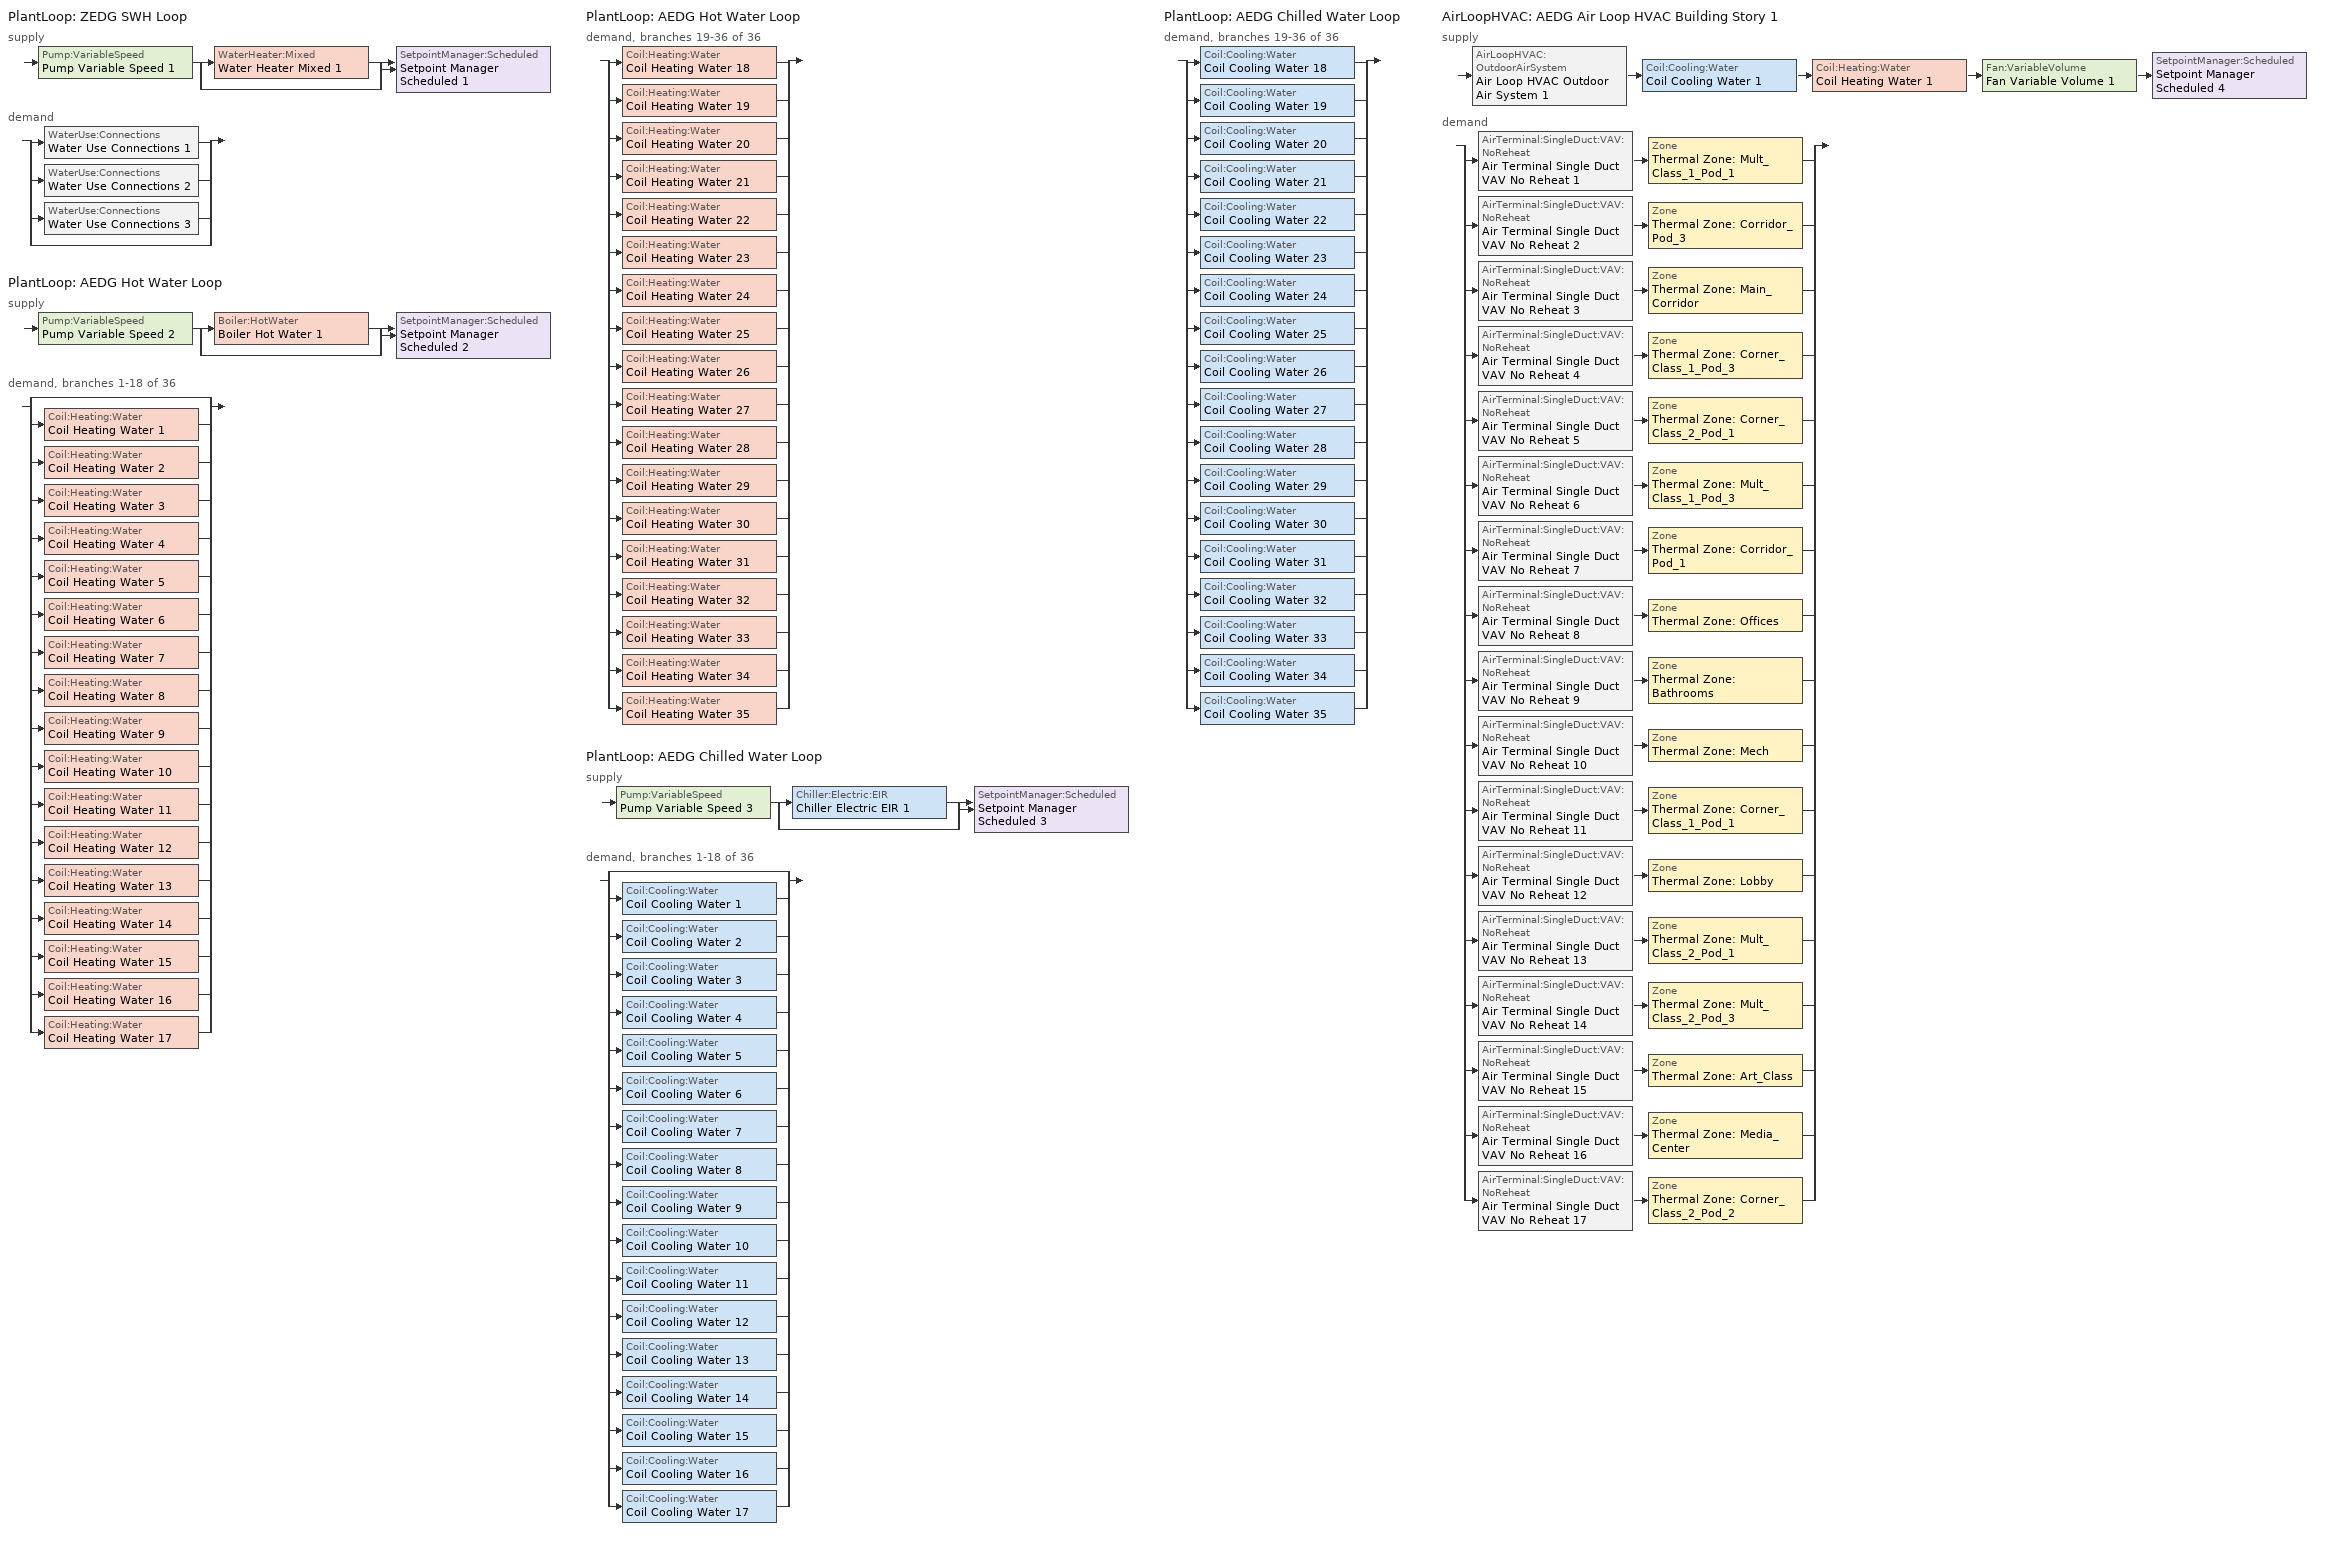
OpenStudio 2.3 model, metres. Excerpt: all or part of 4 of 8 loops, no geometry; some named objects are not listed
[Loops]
PlantLoop 'ZEDG SWH Loop'
 supply: Pump:VariableSpeed 'Pump Variable Speed 1' > split
  | WaterHeater:Mixed 'Water Heater Mixed 1'
  | bypass
  join > SetpointManager:Scheduled 'Setpoint Manager Scheduled 1'
 demand: split
  | WaterUse:Connections 'Water Use Connections 1'
  | WaterUse:Connections 'Water Use Connections 2'
  | WaterUse:Connections 'Water Use Connections 3'
  | bypass
PlantLoop 'AEDG Hot Water Loop'
 supply: Pump:VariableSpeed 'Pump Variable Speed 2' > split
  | Boiler:HotWater 'Boiler Hot Water 1'
  | bypass
  join > SetpointManager:Scheduled 'Setpoint Manager Scheduled 2'
 demand, branches 1-18 of 36: split
  | bypass
  | Coil:Heating:Water 'Coil Heating Water 1'
  | Coil:Heating:Water 'Coil Heating Water 2'
  | Coil:Heating:Water 'Coil Heating Water 3'
  | Coil:Heating:Water 'Coil Heating Water 4'
  | Coil:Heating:Water 'Coil Heating Water 5'
  | Coil:Heating:Water 'Coil Heating Water 6'
  | Coil:Heating:Water 'Coil Heating Water 7'
  | Coil:Heating:Water 'Coil Heating Water 8'
  | Coil:Heating:Water 'Coil Heating Water 9'
  | Coil:Heating:Water 'Coil Heating Water 10'
  | Coil:Heating:Water 'Coil Heating Water 11'
  | Coil:Heating:Water 'Coil Heating Water 12'
  | Coil:Heating:Water 'Coil Heating Water 13'
  | Coil:Heating:Water 'Coil Heating Water 14'
  | Coil:Heating:Water 'Coil Heating Water 15'
  | Coil:Heating:Water 'Coil Heating Water 16'
  | Coil:Heating:Water 'Coil Heating Water 17'
PlantLoop 'AEDG Hot Water Loop'
 demand, branches 19-36 of 36: split
  | Coil:Heating:Water 'Coil Heating Water 18'
  | Coil:Heating:Water 'Coil Heating Water 19'
  | Coil:Heating:Water 'Coil Heating Water 20'
  | Coil:Heating:Water 'Coil Heating Water 21'
  | Coil:Heating:Water 'Coil Heating Water 22'
  | Coil:Heating:Water 'Coil Heating Water 23'
  | Coil:Heating:Water 'Coil Heating Water 24'
  | Coil:Heating:Water 'Coil Heating Water 25'
  | Coil:Heating:Water 'Coil Heating Water 26'
  | Coil:Heating:Water 'Coil Heating Water 27'
  | Coil:Heating:Water 'Coil Heating Water 28'
  | Coil:Heating:Water 'Coil Heating Water 29'
  | Coil:Heating:Water 'Coil Heating Water 30'
  | Coil:Heating:Water 'Coil Heating Water 31'
  | Coil:Heating:Water 'Coil Heating Water 32'
  | Coil:Heating:Water 'Coil Heating Water 33'
  | Coil:Heating:Water 'Coil Heating Water 34'
  | Coil:Heating:Water 'Coil Heating Water 35'
PlantLoop 'AEDG Chilled Water Loop'
 supply: Pump:VariableSpeed 'Pump Variable Speed 3' > split
  | Chiller:Electric:EIR 'Chiller Electric EIR 1'
  | bypass
  join > SetpointManager:Scheduled 'Setpoint Manager Scheduled 3'
 demand, branches 1-18 of 36: split
  | bypass
  | Coil:Cooling:Water 'Coil Cooling Water 1'
  | Coil:Cooling:Water 'Coil Cooling Water 2'
  | Coil:Cooling:Water 'Coil Cooling Water 3'
  | Coil:Cooling:Water 'Coil Cooling Water 4'
  | Coil:Cooling:Water 'Coil Cooling Water 5'
  | Coil:Cooling:Water 'Coil Cooling Water 6'
  | Coil:Cooling:Water 'Coil Cooling Water 7'
  | Coil:Cooling:Water 'Coil Cooling Water 8'
  | Coil:Cooling:Water 'Coil Cooling Water 9'
  | Coil:Cooling:Water 'Coil Cooling Water 10'
  | Coil:Cooling:Water 'Coil Cooling Water 11'
  | Coil:Cooling:Water 'Coil Cooling Water 12'
  | Coil:Cooling:Water 'Coil Cooling Water 13'
  | Coil:Cooling:Water 'Coil Cooling Water 14'
  | Coil:Cooling:Water 'Coil Cooling Water 15'
  | Coil:Cooling:Water 'Coil Cooling Water 16'
  | Coil:Cooling:Water 'Coil Cooling Water 17'
PlantLoop 'AEDG Chilled Water Loop'
 demand, branches 19-36 of 36: split
  | Coil:Cooling:Water 'Coil Cooling Water 18'
  | Coil:Cooling:Water 'Coil Cooling Water 19'
  | Coil:Cooling:Water 'Coil Cooling Water 20'
  | Coil:Cooling:Water 'Coil Cooling Water 21'
  | Coil:Cooling:Water 'Coil Cooling Water 22'
  | Coil:Cooling:Water 'Coil Cooling Water 23'
  | Coil:Cooling:Water 'Coil Cooling Water 24'
  | Coil:Cooling:Water 'Coil Cooling Water 25'
  | Coil:Cooling:Water 'Coil Cooling Water 26'
  | Coil:Cooling:Water 'Coil Cooling Water 27'
  | Coil:Cooling:Water 'Coil Cooling Water 28'
  | Coil:Cooling:Water 'Coil Cooling Water 29'
  | Coil:Cooling:Water 'Coil Cooling Water 30'
  | Coil:Cooling:Water 'Coil Cooling Water 31'
  | Coil:Cooling:Water 'Coil Cooling Water 32'
  | Coil:Cooling:Water 'Coil Cooling Water 33'
  | Coil:Cooling:Water 'Coil Cooling Water 34'
  | Coil:Cooling:Water 'Coil Cooling Water 35'
AirLoopHVAC 'AEDG Air Loop HVAC Building Story 1'
 supply: AirLoopHVAC:OutdoorAirSystem 'Air Loop HVAC Outdoor Air System 1' > Coil:Cooling:Water 'Coil Cooling Water 1' > Coil:Heating:Water 'Coil Heating Water 1' > Fan:VariableVolume 'Fan Variable Volume 1' > SetpointManager:Scheduled 'Setpoint Manager Scheduled 4'
 demand: split
  | AirTerminal:SingleDuct:VAV:NoReheat 'Air Terminal Single Duct VAV No Reheat 1' > Zone 'Thermal Zone: Mult_Class_1_Pod_1'
  | AirTerminal:SingleDuct:VAV:NoReheat 'Air Terminal Single Duct VAV No Reheat 2' > Zone 'Thermal Zone: Corridor_Pod_3'
  | AirTerminal:SingleDuct:VAV:NoReheat 'Air Terminal Single Duct VAV No Reheat 3' > Zone 'Thermal Zone: Main_Corridor'
  | AirTerminal:SingleDuct:VAV:NoReheat 'Air Terminal Single Duct VAV No Reheat 4' > Zone 'Thermal Zone: Corner_Class_1_Pod_3'
  | AirTerminal:SingleDuct:VAV:NoReheat 'Air Terminal Single Duct VAV No Reheat 5' > Zone 'Thermal Zone: Corner_Class_2_Pod_1'
  | AirTerminal:SingleDuct:VAV:NoReheat 'Air Terminal Single Duct VAV No Reheat 6' > Zone 'Thermal Zone: Mult_Class_1_Pod_3'
  | AirTerminal:SingleDuct:VAV:NoReheat 'Air Terminal Single Duct VAV No Reheat 7' > Zone 'Thermal Zone: Corridor_Pod_1'
  | AirTerminal:SingleDuct:VAV:NoReheat 'Air Terminal Single Duct VAV No Reheat 8' > Zone 'Thermal Zone: Offices'
  | AirTerminal:SingleDuct:VAV:NoReheat 'Air Terminal Single Duct VAV No Reheat 9' > Zone 'Thermal Zone: Bathrooms'
  | AirTerminal:SingleDuct:VAV:NoReheat 'Air Terminal Single Duct VAV No Reheat 10' > Zone 'Thermal Zone: Mech'
  | AirTerminal:SingleDuct:VAV:NoReheat 'Air Terminal Single Duct VAV No Reheat 11' > Zone 'Thermal Zone: Corner_Class_1_Pod_1'
  | AirTerminal:SingleDuct:VAV:NoReheat 'Air Terminal Single Duct VAV No Reheat 12' > Zone 'Thermal Zone: Lobby'
  | AirTerminal:SingleDuct:VAV:NoReheat 'Air Terminal Single Duct VAV No Reheat 13' > Zone 'Thermal Zone: Mult_Class_2_Pod_1'
  | AirTerminal:SingleDuct:VAV:NoReheat 'Air Terminal Single Duct VAV No Reheat 14' > Zone 'Thermal Zone: Mult_Class_2_Pod_3'
  | AirTerminal:SingleDuct:VAV:NoReheat 'Air Terminal Single Duct VAV No Reheat 15' > Zone 'Thermal Zone: Art_Class'
  | AirTerminal:SingleDuct:VAV:NoReheat 'Air Terminal Single Duct VAV No Reheat 16' > Zone 'Thermal Zone: Media_Center'
  | AirTerminal:SingleDuct:VAV:NoReheat 'Air Terminal Single Duct VAV No Reheat 17' > Zone 'Thermal Zone: Corner_Class_2_Pod_2'
[Sizing:Zone] Zone Cooling Design Supply Air Temperature Input Method=SupplyAirTemperature; Zone Cooling Design Supply Air Temperature {C}=14; Zone Cooling Design Supply Air Temperature Difference {deltaC}=11.11; Zone Heating Design Supply Air Temperature Input Method=SupplyAirTemperature; Zone Heating Design Supply Air Temperature {C}=40; Zone Heating Design Supply Air Temperature Difference {deltaC}=11.11; Zone Cooling Design Supply Air Humidity Ratio {kg-H2O/kg-air}=0.0085; Zone Heating Design Supply Air Humidity Ratio {kg-H2O/kg-air}=0.008; Cooling Design Air Flow Method=DesignDay; Heating Design Air Flow Method=DesignDay; Account for Dedicated Outdoor Air System=No; Dedicated Outdoor Air System Control Strategy=NeutralSupplyAir; Dedicated Outdoor Air Low Setpoint Temperature for Design {C}=Autosize; Dedicated Outdoor Air High Setpoint Temperature for Design {C}=Autosize
Thermal Zone: Corridor_Pod_1; Thermal Zone: Corner_Class_2_Pod_2; Thermal Zone: Lobby; Thermal Zone: Mech; Thermal Zone: Mult_Class_2_Pod_3; Thermal Zone: Offices; Thermal Zone: Corner_Class_1_Pod_3; Thermal Zone: Art_Class; Thermal Zone: Corner_Class_1_Pod_1; Thermal Zone: Main_Corridor; Thermal Zone: Corner_Class_2_Pod_1; Thermal Zone: Media_Center; Thermal Zone: Bathrooms; Thermal Zone: Corridor_Pod_3; Thermal Zone: Mult_Class_1_Pod_3; Thermal Zone: Mult_Class_1_Pod_1; Thermal Zone: Mult_Class_2_Pod_1
[Zone equipment]
Thermal Zone: Corridor_Pod_1: Air Terminal Single Duct VAV No Reheat 7, Zone HVAC Four Pipe Fan Coil 21
Thermal Zone: Corner_Class_2_Pod_2: Air Terminal Single Duct VAV No Reheat 17, Zone HVAC Four Pipe Fan Coil 16
Thermal Zone: Lobby: Air Terminal Single Duct VAV No Reheat 12, Zone HVAC Four Pipe Fan Coil 30
Thermal Zone: Mech: Air Terminal Single Duct VAV No Reheat 10, Zone HVAC Four Pipe Fan Coil 9
Thermal Zone: Mult_Class_2_Pod_3: Air Terminal Single Duct VAV No Reheat 14, Zone HVAC Four Pipe Fan Coil 11
Thermal Zone: Offices: Air Terminal Single Duct VAV No Reheat 8, Zone HVAC Four Pipe Fan Coil 24
Thermal Zone: Corner_Class_1_Pod_3: Air Terminal Single Duct VAV No Reheat 4, Zone HVAC Four Pipe Fan Coil 13
Thermal Zone: Art_Class: Air Terminal Single Duct VAV No Reheat 15, Zone HVAC Four Pipe Fan Coil 28
Thermal Zone: Corner_Class_1_Pod_1: Air Terminal Single Duct VAV No Reheat 11, Zone HVAC Four Pipe Fan Coil 18
Thermal Zone: Main_Corridor: Air Terminal Single Duct VAV No Reheat 3, Zone HVAC Four Pipe Fan Coil 17
Thermal Zone: Corner_Class_2_Pod_1: Air Terminal Single Duct VAV No Reheat 5, Zone HVAC Four Pipe Fan Coil 8
Thermal Zone: Media_Center: Air Terminal Single Duct VAV No Reheat 16, Zone HVAC Four Pipe Fan Coil 7
Thermal Zone: Bathrooms: Air Terminal Single Duct VAV No Reheat 9, Zone HVAC Four Pipe Fan Coil 5
Thermal Zone: Corridor_Pod_3: Air Terminal Single Duct VAV No Reheat 2, Zone HVAC Four Pipe Fan Coil 4
Thermal Zone: Mult_Class_1_Pod_3: Air Terminal Single Duct VAV No Reheat 6, Zone HVAC Four Pipe Fan Coil 3
Thermal Zone: Mult_Class_1_Pod_1: Air Terminal Single Duct VAV No Reheat 1, Zone HVAC Four Pipe Fan Coil 6
Thermal Zone: Mult_Class_2_Pod_1: Air Terminal Single Duct VAV No Reheat 13, Zone HVAC Four Pipe Fan Coil 22
[PlantLoop] Glycol Concentration=0; Plant Loop Volume {m3}=Autocalculate; Load Distribution Scheme=Optimal
Name | Maximum Loop Temperature {C} | Minimum Loop Temperature {C} | Fluid Type
ZEDG SWH Loop | 60 | 10
AEDG Hot Water Loop | 100 | 10 | Water
AEDG Chilled Water Loop | 98 | 1
[Sizing:Plant] Sizing Option=NonCoincident; Zone Timesteps in Averaging Window=1; Coincident Sizing Factor Mode=None
Name | Loop Type | Design Loop Exit Temperature {C} | Loop Design Temperature Difference {deltaC}
ZEDG SWH Loop | Heating | 60 | 5
AEDG Hot Water Loop | Heating | 60 | 16.67
AEDG Chilled Water Loop | Cooling | 6.7 | 6.7
[Pump:VariableSpeed] Coefficient 1 of the Part Load Performance Curve=0; Pump Control Type=Intermittent
Name | Rated Pump Head {Pa} | Motor Efficiency | Coefficient 2 of the Part Load Performance Curve | Coefficient 3 of the Part Load Performance Curve | Coefficient 4 of the Part Load Performance Curve
Pump Variable Speed 1 | 1 | 1 | 1 | 0 | 0
Pump Variable Speed 2 | 119563 | 0.92 | 0.0216 | -0.0325 | 1.0095
Pump Variable Speed 3 | 149453 | 0.9 | 0.0216 | -0.0325 | 1.0095
[WaterHeater:Mixed]
Water Heater Mixed 1: Tank Volume {m3}=1; Setpoint Temperature Schedule=ZEDG Water-Heater-Temp-Schedule; Deadband Temperature Difference {deltaC}=2; Maximum Temperature Limit {C}=82.22; Heater Control Type=Cycle; Heater Maximum Capacity {W}=845000; Heater Fuel Type=NaturalGas; Heater Thermal Efficiency=0.9; Off Cycle Parasitic Fuel Consumption Rate {W}=20; Off Cycle Parasitic Fuel Type=NaturalGas; Off Cycle Parasitic Heat Fraction to Tank=0.9; On Cycle Parasitic Fuel Type=NaturalGas; Ambient Temperature Indicator=Schedule; Ambient Temperature Schedule=ZEDG Water-Heater-Ambient-Temp-Schedule; Off Cycle Loss Coefficient to Ambient Temperature {W/K}=6; On Cycle Loss Coefficient to Ambient Temperature {W/K}=6; Use Side Effectiveness=1; Source Side Effectiveness=1; Use Side Design Flow Rate {m3/s}=autosize; Source Side Design Flow Rate {m3/s}=autosize; Indirect Water Heating Recovery Time {hr}=1.5
[SetpointManager:Scheduled] Control Variable=Temperature
Name | Schedule
Setpoint Manager Scheduled 1 | ZEDG SWH-Loop-Temp-Schedule
Setpoint Manager Scheduled 2 | AEDG HW-Loop-Temp-Schedule
Setpoint Manager Scheduled 3 | AEDG CW-Loop-Temp-Schedule
Setpoint Manager Scheduled 4 | AEDG DOAS Temperature Setpoint Schedule
[WaterUse:Equipment:Definition] Target Temperature Schedule=ZEDG SWH-Target-Temperature-Schedule; Sensible Fraction Schedule=ZEDG SWH-Sensible-Fraction-Schedule; Latent Fraction Schedule=ZEDG SWH-Latent-Fraction-Schedule
Name | Peak Flow Rate {m3/s}
ZEDG Kitchen Water Use | 0.00010515
ZEDG Restroom Water Use | 2.97222e-05
[WaterUse:Equipment] Flow Rate Fraction Schedule=ZEDG SWH-Flow-Fraction-Schedule
Name | Water Use Equipment Definition | Space
Water Use Equipment 1 | ZEDG Kitchen Water Use | Kitchen 1
Water Use Equipment 2 | ZEDG Restroom Water Use | Bathrooms 2
Water Use Equipment 3 | ZEDG Restroom Water Use | Bathrooms 1
[WaterUse:Connections] Hot Water Supply Temperature Schedule=ZEDG SWH-Hot-Supply-Temperature-Schedule
Name | Water Use Equipment Name 1
Water Use Connections 1 | Water Use Equipment 1
Water Use Connections 2 | Water Use Equipment 2
Water Use Connections 3 | Water Use Equipment 3
[ElectricLoadCenter:Inverter:Simple]
Electric Load Center Inverter Simple 1: Inverter Efficiency=0.98
[ElectricLoadCenter:Distribution]
Electric Load Center Distribution 1: Inverter=Electric Load Center Inverter Simple 1
[PhotovoltaicPerformance:Simple] Fraction of Surface Area with Active Solar Cells=0.75; Conversion Efficiency Input Mode=Fixed; Value for Cell Efficiency if Fixed=0.18
Photovoltaic Performance Simple 1; Photovoltaic Performance Simple 2; Photovoltaic Performance Simple 3; Photovoltaic Performance Simple 4; Photovoltaic Performance Simple 5; Photovoltaic Performance Simple 6; Photovoltaic Performance Simple 7; Photovoltaic Performance Simple 8; Photovoltaic Performance Simple 9; Photovoltaic Performance Simple 10; Photovoltaic Performance Simple 11; Photovoltaic Performance Simple 12; Photovoltaic Performance Simple 13; Photovoltaic Performance Simple 14; Photovoltaic Performance Simple 15; Photovoltaic Performance Simple 16; Photovoltaic Performance Simple 17; Photovoltaic Performance Simple 18; Photovoltaic Performance Simple 19; Photovoltaic Performance Simple 20; Photovoltaic Performance Simple 21
[Generator:Photovoltaic]
Name | Surface | Module Performance
Generator Photovoltaic 1 | PV - Lobby 1 - RoofCeiling:a | Photovoltaic Performance Simple 1
Generator Photovoltaic 2 | PV - Bathrooms 1 - RoofCeiling:a | Photovoltaic Performance Simple 2
Generator Photovoltaic 3 | PV - Main_Corridor 1 - RoofCeiling:a | Photovoltaic Performance Simple 3
Generator Photovoltaic 4 | PV - Corner_Class_1_Pod_4 - RoofCeiling:a | Photovoltaic Performance Simple 4
Generator Photovoltaic 5 | PV - Mult_Class_2_Pod_4 - RoofCeiling:a | Photovoltaic Performance Simple 5
Generator Photovoltaic 6 | PV - Corner_Class_2_Pod_4 - RoofCeiling:a | Photovoltaic Performance Simple 6
Generator Photovoltaic 7 | PV - Mult_Class_1_Pod_4 - RoofCeiling:a | Photovoltaic Performance Simple 7
Generator Photovoltaic 8 | PV - Mult_Class_2_Pod_2 - RoofCeiling:a | Photovoltaic Performance Simple 8
Generator Photovoltaic 9 | PV - Mult_Class_1_Pod_2 - RoofCeiling:a | Photovoltaic Performance Simple 9
Generator Photovoltaic 10 | PV - Cafeteria - RoofCeiling:a | Photovoltaic Performance Simple 10
Generator Photovoltaic 11 | PV - Corridor_Pod_4 - RoofCeiling:a | Photovoltaic Performance Simple 11
Generator Photovoltaic 12 | PV - Gym - RoofCeiling:a | Photovoltaic Performance Simple 12
Generator Photovoltaic 13 | PV - Corner_Class_2_Pod_3 - RoofCeiling:a | Photovoltaic Performance Simple 13
Generator Photovoltaic 14 | PV - Lobby - RoofCeiling:a | Photovoltaic Performance Simple 14
Generator Photovoltaic 15 | PV - Corridor_Pod_2 - RoofCeiling:a | Photovoltaic Performance Simple 15
Generator Photovoltaic 16 | PV - Mech - RoofCeiling:a | Photovoltaic Performance Simple 16
Generator Photovoltaic 17 | PV - Bathrooms - RoofCeiling:a | Photovoltaic Performance Simple 17
Generator Photovoltaic 18 | PV - Corner_Class_1_Pod_2 - RoofCeiling:a | Photovoltaic Performance Simple 18
Generator Photovoltaic 19 | PV - Offices - RoofCeiling:a | Photovoltaic Performance Simple 19
Generator Photovoltaic 20 | PV - Media_Center - RoofCeiling:a | Photovoltaic Performance Simple 20
Generator Photovoltaic 21 | PV - Kitchen - RoofCeiling:a | Photovoltaic Performance Simple 21
[Boiler:HotWater]
Boiler Hot Water 1: Nominal Thermal Efficiency=0.9; Water Outlet Upper Temperature Limit {C}=99; Boiler Flow Mode=LeavingSetpointModulated; Parasitic Electric Load {W}=0; Sizing Factor=1
[Chiller:Electric:EIR]
Chiller Electric EIR 1: Reference Capacity {W}=Autosize; Reference COP {W/W}=2.85; Cooling Capacity Function of Temperature Curve=Curve Biquadratic 1; Electric Input to Cooling Output Ratio Function of Temperature Curve=Curve Biquadratic 2; Electric Input to Cooling Output Ratio Function of Part Load Ratio Curve=Curve Quadratic 1; Condenser Type=AirCooled; Chiller Flow Mode=ConstantFlow; Design Heat Recovery Water Flow Rate {m3/s}=0; Sizing Factor=1; Basin Heater Capacity {W/K}=0; Basin Heater Setpoint Temperature {C}=10
[AirLoopHVAC]
AEDG Air Loop HVAC Building Story 1: Availability Schedule=AEDG K-12 Ventilation Schedule; Design Supply Air Flow Rate {m3/s}=AutoSize
[Sizing:System]
AEDG Air Loop HVAC Building Story 1: Type of Load to Size On=VentilationRequirement; Design Outdoor Air Flow Rate {m3/s}=Autosize; Minimum System Air Flow Ratio=0.3; Preheat Design Temperature {C}=7; Preheat Design Humidity Ratio {kg-H2O/kg-Air}=0.008; Precool Design Temperature {C}=12.8; Precool Design Humidity Ratio {kg-H2O/kg-Air}=0.008; Central Cooling Design Supply Air Temperature {C}=12.8; Central Heating Design Supply Air Temperature {C}=40; Sizing Option=NonCoincident; 100% Outdoor Air in Cooling=Yes; 100% Outdoor Air in Heating=Yes; Central Cooling Design Supply Air Humidity Ratio {kg-H2O/kg-Air}=0.0085; Central Heating Design Supply Air Humidity Ratio {kg-H2O/kg-Air}=0.008; Cooling Design Air Flow Method=DesignDay; Cooling Design Air Flow Rate {m3/s}=0; Heating Design Air Flow Method=DesignDay; Heating Design Air Flow Rate {m3/s}=0; System Outdoor Air Method=VentilationRateProcedure; Zone Maximum Outdoor Air Fraction=1; Cooling Supply Air Flow Rate Per Floor Area {m3/s-m2}=0.00996765; Cooling Fraction of Autosized Cooling Supply Air Flow Rate=1; Cooling Supply Air Flow Rate Per Unit Cooling Capacity {m3/s-W}=3.94755e-05; Heating Supply Air Flow Rate Per Floor Area {m3/s-m2}=0.00996765; Heating Fraction of Autosized Heating Supply Air Flow Rate=1; Heating Fraction of Autosized Cooling Supply Air Flow Rate=1; Heating Supply Air Flow Rate Per Unit Heating Capacity {m3/s-W}=3.15882e-05; Cooling Design Capacity Method=CoolingDesignCapacity; Cooling Design Capacity {W}=autosize; Cooling Design Capacity Per Floor Area {W/m2}=234.7; Fraction of Autosized Cooling Design Capacity=1; Heating Design Capacity Method=HeatingDesignCapacity; Heating Design Capacity {W}=autosize; Heating Design Capacity Per Floor Area {W/m2}=157; Fraction of Autosized Heating Design Capacity=1; Central Cooling Capacity Control Method=OnOff
[Fan:VariableVolume]
Fan Variable Volume 1: Availability Schedule=Always On Discrete; Fan Efficiency=0.6; Pressure Rise {Pa}=1120; Maximum Flow Rate {m3/s}=Autosize; Fan Power Minimum Flow Rate Input Method=FixedFlowRate; Fan Power Minimum Flow Fraction=0.6; Fan Power Minimum Air Flow Rate {m3/s}=0; Motor Efficiency=0.85; Motor In Airstream Fraction=1; Fan Power Coefficient 1=0.0407599; Fan Power Coefficient 2=0.088045; Fan Power Coefficient 3=-0.0729261; Fan Power Coefficient 4=0.94374; Fan Power Coefficient 5=0
[Coil:Heating:Water] Availability Schedule=Always On Discrete
Coil Heating Water 1; Coil Heating Water 2; Coil Heating Water 3; Coil Heating Water 4; Coil Heating Water 5; Coil Heating Water 6; Coil Heating Water 7; Coil Heating Water 8; Coil Heating Water 9; Coil Heating Water 10; Coil Heating Water 11; Coil Heating Water 12; Coil Heating Water 13; Coil Heating Water 14; Coil Heating Water 15; Coil Heating Water 16; Coil Heating Water 17; Coil Heating Water 18; Coil Heating Water 19; Coil Heating Water 20; Coil Heating Water 21; Coil Heating Water 22; Coil Heating Water 23; Coil Heating Water 24; Coil Heating Water 25; Coil Heating Water 26; Coil Heating Water 27; Coil Heating Water 28; Coil Heating Water 29; Coil Heating Water 30; Coil Heating Water 31; Coil Heating Water 32; Coil Heating Water 33; Coil Heating Water 34; Coil Heating Water 35
[Coil:Cooling:Water] Availability Schedule=Always On Discrete
Coil Cooling Water 1; Coil Cooling Water 2; Coil Cooling Water 3; Coil Cooling Water 4; Coil Cooling Water 5; Coil Cooling Water 6; Coil Cooling Water 7; Coil Cooling Water 8; Coil Cooling Water 9; Coil Cooling Water 10; Coil Cooling Water 11; Coil Cooling Water 12; Coil Cooling Water 13; Coil Cooling Water 14; Coil Cooling Water 15; Coil Cooling Water 16; Coil Cooling Water 17; Coil Cooling Water 18; Coil Cooling Water 19; Coil Cooling Water 20; Coil Cooling Water 21; Coil Cooling Water 22; Coil Cooling Water 23; Coil Cooling Water 24; Coil Cooling Water 25; Coil Cooling Water 26; Coil Cooling Water 27; Coil Cooling Water 28; Coil Cooling Water 29; Coil Cooling Water 30; Coil Cooling Water 31; Coil Cooling Water 32; Coil Cooling Water 33; Coil Cooling Water 34; Coil Cooling Water 35
[Controller:OutdoorAir]
Controller Outdoor Air 1: Minimum Outdoor Air Flow Rate {m3/s}=autosize; Maximum Outdoor Air Flow Rate {m3/s}=autosize; Economizer Control Type=NoEconomizer; Economizer Control Action Type=ModulateFlow; Economizer Maximum Limit Dry-Bulb Temperature {C}=28; Economizer Maximum Limit Enthalpy {J/kg}=64000; Economizer Minimum Limit Dry-Bulb Temperature {C}=-100; Lockout Type=NoLockout; Minimum Limit Type=FixedMinimum; Minimum Fraction of Outdoor Air Schedule=Always On Discrete; Maximum Fraction of Outdoor Air Schedule=Always On Discrete; Controller Mechanical Ventilation=Controller Mechanical Ventilation 1; High Humidity Control=No; Heat Recovery Bypass Control Type=BypassWhenOAFlowGreaterThanMinimum
[Controller:MechanicalVentilation]
Controller Mechanical Ventilation 1: Availability Schedule=Always On Discrete; Demand Controlled Ventilation=Yes; System Outdoor Air Method=ZoneSum
[AirLoopHVAC:OutdoorAirSystem]
Air Loop HVAC Outdoor Air System 1: Controller=Controller Outdoor Air 1
[HeatExchanger:AirToAir:SensibleAndLatent] Availability Schedule=Always On Discrete; Nominal Supply Air Flow Rate {m3/s}=autosize; Sensible Effectiveness at 100% Heating Air Flow=0.75; Latent Effectiveness at 100% Heating Air Flow=0.69; Sensible Effectiveness at 75% Heating Air Flow=0.75; Latent Effectiveness at 75% Heating Air Flow=0.69; Sensible Effectiveness at 100% Cooling Air Flow=0.75; Latent Effectiveness at 100% Cooling Air Flow=0.69; Sensible Effectiveness at 75% Cooling Air Flow=0.75; Latent Effectiveness at 75% Cooling Air Flow=0.69; Nominal Electric Power {W}=0; Supply Air Outlet Temperature Control=Yes; Heat Exchanger Type=Plate; Frost Control Type=ExhaustOnly; Threshold Temperature {C}=-12.2; Initial Defrost Time Fraction=0.167; Rate of Defrost Time Fraction Increase {1/K}=0.024; Economizer Lockout=No
Heat Exchanger Air To Air Sensible And Latent 1; Heat Exchanger Air To Air Sensible And Latent 2; Heat Exchanger Air To Air Sensible And Latent 3; Heat Exchanger Air To Air Sensible And Latent 4; Heat Exchanger Air To Air Sensible And Latent 5
[Controller:WaterCoil] Minimum Actuated Flow {m3/s}=0
Name | Water Coil | Action
Controller Water Coil 1 | Coil Heating Water 1 | Normal
Controller Water Coil 2 | Coil Cooling Water 1 | Reverse
Controller Water Coil 3 | Coil Heating Water 2 | Normal
Controller Water Coil 4 | Coil Cooling Water 2 | Reverse
Controller Water Coil 5 | Coil Cooling Water 3 | Reverse
Controller Water Coil 6 | Coil Heating Water 3 | Normal
Controller Water Coil 7 | Coil Cooling Water 4 | Reverse
Controller Water Coil 8 | Coil Heating Water 4 | Normal
Controller Water Coil 9 | Coil Cooling Water 5 | Reverse
Controller Water Coil 10 | Coil Heating Water 5 | Normal
Controller Water Coil 11 | Coil Cooling Water 6 | Reverse
Controller Water Coil 12 | Coil Heating Water 6 | Normal
Controller Water Coil 13 | Coil Cooling Water 7 | Reverse
Controller Water Coil 14 | Coil Heating Water 7 | Normal
Controller Water Coil 15 | Coil Cooling Water 8 | Reverse
Controller Water Coil 16 | Coil Heating Water 8 | Normal
Controller Water Coil 17 | Coil Cooling Water 9 | Reverse
Controller Water Coil 18 | Coil Heating Water 9 | Normal
Controller Water Coil 19 | Coil Cooling Water 10 | Reverse
Controller Water Coil 20 | Coil Heating Water 10 | Normal
Controller Water Coil 21 | Coil Cooling Water 11 | Reverse
Controller Water Coil 22 | Coil Heating Water 11 | Normal
Controller Water Coil 23 | Coil Cooling Water 12 | Reverse
Controller Water Coil 24 | Coil Heating Water 12 | Normal
Controller Water Coil 25 | Coil Cooling Water 13 | Reverse
Controller Water Coil 26 | Coil Heating Water 13 | Normal
Controller Water Coil 27 | Coil Cooling Water 14 | Reverse
Controller Water Coil 28 | Coil Heating Water 14 | Normal
Controller Water Coil 29 | Coil Cooling Water 15 | Reverse
Controller Water Coil 30 | Coil Heating Water 15 | Normal
Controller Water Coil 31 | Coil Cooling Water 16 | Reverse
Controller Water Coil 32 | Coil Heating Water 16 | Normal
Controller Water Coil 33 | Coil Cooling Water 17 | Reverse
Controller Water Coil 34 | Coil Heating Water 17 | Normal
Controller Water Coil 35 | Coil Cooling Water 18 | Reverse
Controller Water Coil 36 | Coil Heating Water 18 | Normal
Controller Water Coil 37 | Coil Cooling Water 19 | Reverse
Controller Water Coil 38 | Coil Heating Water 19 | Normal
Controller Water Coil 39 | Coil Cooling Water 20 | Reverse
Controller Water Coil 40 | Coil Heating Water 20 | Normal
Controller Water Coil 41 | Coil Cooling Water 21 | Reverse
Controller Water Coil 42 | Coil Heating Water 21 | Normal
Controller Water Coil 43 | Coil Cooling Water 22 | Reverse
Controller Water Coil 44 | Coil Heating Water 22 | Normal
Controller Water Coil 45 | Coil Cooling Water 23 | Reverse
Controller Water Coil 46 | Coil Heating Water 23 | Normal
Controller Water Coil 47 | Coil Cooling Water 24 | Reverse
Controller Water Coil 48 | Coil Heating Water 24 | Normal
Controller Water Coil 49 | Coil Cooling Water 25 | Reverse
Controller Water Coil 50 | Coil Heating Water 25 | Normal
Controller Water Coil 51 | Coil Cooling Water 26 | Reverse
Controller Water Coil 52 | Coil Heating Water 26 | Normal
Controller Water Coil 53 | Coil Cooling Water 27 | Reverse
Controller Water Coil 54 | Coil Heating Water 27 | Normal
Controller Water Coil 55 | Coil Cooling Water 28 | Reverse
Controller Water Coil 56 | Coil Heating Water 28 | Normal
Controller Water Coil 57 | Coil Cooling Water 29 | Reverse
Controller Water Coil 58 | Coil Heating Water 29 | Normal
Controller Water Coil 59 | Coil Cooling Water 30 | Reverse
Controller Water Coil 60 | Coil Heating Water 30 | Normal
Controller Water Coil 61 | Coil Cooling Water 31 | Reverse
Controller Water Coil 62 | Coil Heating Water 31 | Normal
Controller Water Coil 63 | Coil Cooling Water 32 | Reverse
Controller Water Coil 64 | Coil Heating Water 32 | Normal
Controller Water Coil 65 | Coil Cooling Water 33 | Reverse
Controller Water Coil 66 | Coil Heating Water 33 | Normal
Controller Water Coil 67 | Coil Cooling Water 34 | Reverse
Controller Water Coil 68 | Coil Heating Water 34 | Normal
Controller Water Coil 69 | Coil Cooling Water 35 | Reverse
Controller Water Coil 70 | Coil Heating Water 35 | Normal
[AirTerminal:SingleDuct:VAV:NoReheat] Availability Schedule=Always On Discrete; Maximum Air Flow Rate {m3/s}=autosize; Zone Minimum Air Flow Input Method=Constant; Constant Minimum Air Flow Fraction=0.3; Control For Outdoor Air=No
Air Terminal Single Duct VAV No Reheat 1; Air Terminal Single Duct VAV No Reheat 2; Air Terminal Single Duct VAV No Reheat 3; Air Terminal Single Duct VAV No Reheat 4; Air Terminal Single Duct VAV No Reheat 5; Air Terminal Single Duct VAV No Reheat 6; Air Terminal Single Duct VAV No Reheat 7; Air Terminal Single Duct VAV No Reheat 8; Air Terminal Single Duct VAV No Reheat 9; Air Terminal Single Duct VAV No Reheat 10; Air Terminal Single Duct VAV No Reheat 11; Air Terminal Single Duct VAV No Reheat 12; Air Terminal Single Duct VAV No Reheat 13; Air Terminal Single Duct VAV No Reheat 14; Air Terminal Single Duct VAV No Reheat 15; Air Terminal Single Duct VAV No Reheat 16; Air Terminal Single Duct VAV No Reheat 17
[Fan:OnOff] Availability Schedule=Always On Discrete; Fan Efficiency=0.6; Pressure Rise {Pa}=299; Maximum Flow Rate {m3/s}=autosize; Motor Efficiency=0.85; Motor In Airstream Fraction=1
Name | Fan Power Ratio Function of Speed Ratio Curve | Fan Efficiency Ratio Function of Speed Ratio Curve
Fan On Off 1 | Fan On Off Power Curve | Fan On Off Efficiency Curve
Fan On Off 2 | Fan On Off Power Curve 1 | Fan On Off Efficiency Curve 1
Fan On Off 3 | Fan On Off Power Curve 2 | Fan On Off Efficiency Curve 2
Fan On Off 4 | Fan On Off Power Curve 3 | Fan On Off Efficiency Curve 3
Fan On Off 5 | Fan On Off Power Curve 4 | Fan On Off Efficiency Curve 4
Fan On Off 6 | Fan On Off Power Curve 5 | Fan On Off Efficiency Curve 5
Fan On Off 7 | Fan On Off Power Curve 6 | Fan On Off Efficiency Curve 6
Fan On Off 8 | Fan On Off Power Curve 7 | Fan On Off Efficiency Curve 7
Fan On Off 9 | Fan On Off Power Curve 8 | Fan On Off Efficiency Curve 8
Fan On Off 10 | Fan On Off Power Curve 9 | Fan On Off Efficiency Curve 9
Fan On Off 11 | Fan On Off Power Curve 10 | Fan On Off Efficiency Curve 10
Fan On Off 12 | Fan On Off Power Curve 11 | Fan On Off Efficiency Curve 11
Fan On Off 13 | Fan On Off Power Curve 12 | Fan On Off Efficiency Curve 12
Fan On Off 14 | Fan On Off Power Curve 13 | Fan On Off Efficiency Curve 13
Fan On Off 15 | Fan On Off Power Curve 14 | Fan On Off Efficiency Curve 14
Fan On Off 16 | Fan On Off Power Curve 15 | Fan On Off Efficiency Curve 15
Fan On Off 17 | Fan On Off Power Curve 16 | Fan On Off Efficiency Curve 16
Fan On Off 18 | Fan On Off Power Curve 17 | Fan On Off Efficiency Curve 17
Fan On Off 19 | Fan On Off Power Curve 18 | Fan On Off Efficiency Curve 18
Fan On Off 20 | Fan On Off Power Curve 19 | Fan On Off Efficiency Curve 19
Fan On Off 21 | Fan On Off Power Curve 20 | Fan On Off Efficiency Curve 20
Fan On Off 22 | Fan On Off Power Curve 21 | Fan On Off Efficiency Curve 21
Fan On Off 23 | Fan On Off Power Curve 22 | Fan On Off Efficiency Curve 22
Fan On Off 24 | Fan On Off Power Curve 23 | Fan On Off Efficiency Curve 23
Fan On Off 25 | Fan On Off Power Curve 24 | Fan On Off Efficiency Curve 24
Fan On Off 26 | Fan On Off Power Curve 25 | Fan On Off Efficiency Curve 25
Fan On Off 27 | Fan On Off Power Curve 26 | Fan On Off Efficiency Curve 26
Fan On Off 28 | Fan On Off Power Curve 27 | Fan On Off Efficiency Curve 27
Fan On Off 29 | Fan On Off Power Curve 28 | Fan On Off Efficiency Curve 28
Fan On Off 30 | Fan On Off Power Curve 29 | Fan On Off Efficiency Curve 29
[ZoneHVAC:FourPipeFanCoil] Availability Schedule=Always On Discrete; Capacity Control Method=CyclingFan; Maximum Supply Air Flow Rate {m3/s}=autosize; Maximum Outdoor Air Flow Rate {m3/s}=0; Maximum Cold Water Flow Rate {m3/s}=autosize; Maximum Hot Water Flow Rate {m3/s}=autosize; Minimum Supply Air Temperature in Cooling Mode {C}=autosize; Maximum Supply Air Temperature in Heating Mode {C}=autosize
Name | Supply Air Fan | Cooling Coil | Heating Coil
Zone HVAC Four Pipe Fan Coil 1 | Fan On Off 1 | Coil Cooling Water 6 | Coil Heating Water 6
Zone HVAC Four Pipe Fan Coil 2 | Fan On Off 2 | Coil Cooling Water 7 | Coil Heating Water 7
Zone HVAC Four Pipe Fan Coil 3 | Fan On Off 3 | Coil Cooling Water 8 | Coil Heating Water 8
Zone HVAC Four Pipe Fan Coil 4 | Fan On Off 4 | Coil Cooling Water 9 | Coil Heating Water 9
Zone HVAC Four Pipe Fan Coil 5 | Fan On Off 5 | Coil Cooling Water 10 | Coil Heating Water 10
Zone HVAC Four Pipe Fan Coil 6 | Fan On Off 6 | Coil Cooling Water 11 | Coil Heating Water 11
Zone HVAC Four Pipe Fan Coil 7 | Fan On Off 7 | Coil Cooling Water 12 | Coil Heating Water 12
Zone HVAC Four Pipe Fan Coil 8 | Fan On Off 8 | Coil Cooling Water 13 | Coil Heating Water 13
Zone HVAC Four Pipe Fan Coil 9 | Fan On Off 9 | Coil Cooling Water 14 | Coil Heating Water 14
Zone HVAC Four Pipe Fan Coil 10 | Fan On Off 10 | Coil Cooling Water 15 | Coil Heating Water 15
Zone HVAC Four Pipe Fan Coil 11 | Fan On Off 11 | Coil Cooling Water 16 | Coil Heating Water 16
Zone HVAC Four Pipe Fan Coil 12 | Fan On Off 12 | Coil Cooling Water 17 | Coil Heating Water 17
Zone HVAC Four Pipe Fan Coil 13 | Fan On Off 13 | Coil Cooling Water 18 | Coil Heating Water 18
Zone HVAC Four Pipe Fan Coil 14 | Fan On Off 14 | Coil Cooling Water 19 | Coil Heating Water 19
Zone HVAC Four Pipe Fan Coil 15 | Fan On Off 15 | Coil Cooling Water 20 | Coil Heating Water 20
Zone HVAC Four Pipe Fan Coil 16 | Fan On Off 16 | Coil Cooling Water 21 | Coil Heating Water 21
Zone HVAC Four Pipe Fan Coil 17 | Fan On Off 17 | Coil Cooling Water 22 | Coil Heating Water 22
Zone HVAC Four Pipe Fan Coil 18 | Fan On Off 18 | Coil Cooling Water 23 | Coil Heating Water 23
Zone HVAC Four Pipe Fan Coil 19 | Fan On Off 19 | Coil Cooling Water 24 | Coil Heating Water 24
Zone HVAC Four Pipe Fan Coil 20 | Fan On Off 20 | Coil Cooling Water 25 | Coil Heating Water 25
Zone HVAC Four Pipe Fan Coil 21 | Fan On Off 21 | Coil Cooling Water 26 | Coil Heating Water 26
Zone HVAC Four Pipe Fan Coil 22 | Fan On Off 22 | Coil Cooling Water 27 | Coil Heating Water 27
Zone HVAC Four Pipe Fan Coil 23 | Fan On Off 23 | Coil Cooling Water 28 | Coil Heating Water 28
Zone HVAC Four Pipe Fan Coil 24 | Fan On Off 24 | Coil Cooling Water 29 | Coil Heating Water 29
Zone HVAC Four Pipe Fan Coil 25 | Fan On Off 25 | Coil Cooling Water 30 | Coil Heating Water 30
Zone HVAC Four Pipe Fan Coil 26 | Fan On Off 26 | Coil Cooling Water 31 | Coil Heating Water 31
Zone HVAC Four Pipe Fan Coil 27 | Fan On Off 27 | Coil Cooling Water 32 | Coil Heating Water 32
Zone HVAC Four Pipe Fan Coil 28 | Fan On Off 28 | Coil Cooling Water 33 | Coil Heating Water 33
Zone HVAC Four Pipe Fan Coil 29 | Fan On Off 29 | Coil Cooling Water 34 | Coil Heating Water 34
Zone HVAC Four Pipe Fan Coil 30 | Fan On Off 30 | Coil Cooling Water 35 | Coil Heating Water 35
[Curve:Biquadratic] Minimum Value of x=0; Maximum Value of x=20; Minimum Value of y=0; Maximum Value of y=50
Name | Coefficient1 Constant | Coefficient2 x | Coefficient3 x**2 | Coefficient4 y | Coefficient5 y**2 | Coefficient6 x*y
Curve Biquadratic 1 | 1.05 | 0.0336 | 0.000215 | -0.00518 | -4.42e-05 | -0.000215
Curve Biquadratic 2 | 0.583 | -0.00404 | 0.000468 | -0.000224 | 0.000481 | -0.000682
[Curve:Cubic] Coefficient1 Constant=1; Coefficient2 x=0; Coefficient3 x**2=0; Coefficient4 x**3=0; Minimum Value of x=0; Maximum Value of x=1
Fan On Off Efficiency Curve; Fan On Off Efficiency Curve 1; Fan On Off Efficiency Curve 2; Fan On Off Efficiency Curve 3; Fan On Off Efficiency Curve 4; Fan On Off Efficiency Curve 5; Fan On Off Efficiency Curve 6; Fan On Off Efficiency Curve 7; Fan On Off Efficiency Curve 8; Fan On Off Efficiency Curve 9; Fan On Off Efficiency Curve 10; Fan On Off Efficiency Curve 11; Fan On Off Efficiency Curve 12; Fan On Off Efficiency Curve 13; Fan On Off Efficiency Curve 14; Fan On Off Efficiency Curve 15; Fan On Off Efficiency Curve 16; Fan On Off Efficiency Curve 17; Fan On Off Efficiency Curve 18; Fan On Off Efficiency Curve 19; Fan On Off Efficiency Curve 20; Fan On Off Efficiency Curve 21; Fan On Off Efficiency Curve 22; Fan On Off Efficiency Curve 23; Fan On Off Efficiency Curve 24; Fan On Off Efficiency Curve 25; Fan On Off Efficiency Curve 26; Fan On Off Efficiency Curve 27; Fan On Off Efficiency Curve 28; Fan On Off Efficiency Curve 29
[Curve:Quadratic]
Curve Quadratic 1: Coefficient1 Constant=0.0419; Coefficient2 x=0.625; Coefficient3 x**2=0.323; Minimum Value of x=0; Maximum Value of x=1.2
[Schedule:Ruleset]
ZEDG Water-Heater-Temp-Schedule: Default Day Schedule=ZEDG Water-Heater-Temp-Schedule All Days
ZEDG Water-Heater-Ambient-Temp-Schedule: Default Day Schedule=ZEDG Water-Heater-Ambient-Temp-Schedule All Days
ZEDG SWH-Loop-Temp-Schedule: Default Day Schedule=ZEDG SWH-Loop-Temp-Schedule All Days
ZEDG SWH-Flow-Fraction-Schedule: Default Day Schedule=ZEDG SWH-Flow-Fraction-Schedule Weekday; Summer Design Day Schedule=ZEDG SWH-Flow-Fraction-Schedule Summer Design Day; Winter Design Day Schedule=ZEDG SWH-Flow-Fraction-Schedule Winter Design Day
ZEDG SWH-Target-Temperature-Schedule: Default Day Schedule=ZEDG SWH-Target-Temperature-Schedule All Days
ZEDG SWH-Sensible-Fraction-Schedule: Default Day Schedule=ZEDG SWH-Sensible-Fraction-Schedule All Days
ZEDG SWH-Latent-Fraction-Schedule: Default Day Schedule=ZEDG SWH-Latent-Fraction-Schedule All Days
ZEDG SWH-Hot-Supply-Temperature-Schedule: Default Day Schedule=ZEDG SWH-Hot-Supply-Temperature-Schedule All Days
AEDG K-12 Ventilation Schedule: Default Day Schedule=AEDG K-12 Ventilation Schedule Weekday; Summer Design Day Schedule=AEDG K-12 Ventilation Schedule Summer Design Day; Winter Design Day Schedule=AEDG K-12 Ventilation Schedule Winter Design Day
AEDG DOAS Temperature Setpoint Schedule: Default Day Schedule=AEDG DOAS Temperature Setpoint Schedule All Days
AEDG HW-Loop-Temp-Schedule: Default Day Schedule=AEDG HW-Loop-Temp-Schedule All Days
AEDG CW-Loop-Temp-Schedule: Default Day Schedule=AEDG CW-Loop-Temp-Schedule All Days
[Schedule:Day]
ZEDG Water-Heater-Temp-Schedule All Days; ZEDG SWH-Loop-Temp-Schedule All Days: 24, 0, 60
ZEDG Water-Heater-Ambient-Temp-Schedule All Days: 24, 0, 22
ZEDG SWH-Flow-Fraction-Schedule Weekday: 7, 0, 0.05, 8, 0, 0.1, 9, 0, 0.34, 10, 0, 0.6, 11, 0, 0.63, 12, 0, 0.72, 13, 0, 0.79, 14, 0, 0.83, 15, 0, 0.61, 16, 0, 0.65, 18, 0, 0.1, 19, 0, 0.19, 20, 0, 0.25, 22, 0, 0.22, 23, 0, 0.12, 24, 0, 0.09
ZEDG SWH-Flow-Fraction-Schedule Winter Design Day; AEDG K-12 Ventilation Schedule Weekend: 24, 0, 0
ZEDG SWH-Flow-Fraction-Schedule Summer Design Day; AEDG K-12 Ventilation Schedule Winter Design Day; AEDG K-12 Ventilation Schedule Summer Design Day: 24, 0, 1
ZEDG SWH-Flow-Fraction-Schedule Weekend: 8, 0, 0.03, 14, 0, 0.05, 24, 0, 0.03
ZEDG SWH-Flow-Fraction-Schedule Summer Weekday: 7, 0, 0.05, 18, 0, 0.1, 19, 0, 0.19, 20, 0, 0.25, 22, 0, 0.22, 23, 0, 0.12, 24, 0, 0.09
ZEDG SWH-Target-Temperature-Schedule All Days: 24, 0, 40
ZEDG SWH-Sensible-Fraction-Schedule All Days: 24, 0, 0.2
ZEDG SWH-Latent-Fraction-Schedule All Days: 24, 0, 0.05
ZEDG SWH-Hot-Supply-Temperature-Schedule All Days: 24, 0, 55
AEDG K-12 Ventilation Schedule Weekday: 6, 0, 0, 18, 0, 1, 24, 0, 0
AEDG K-12 Ventilation Schedule Summer Weekday: 8, 0, 0, 13, 0, 1, 24, 0, 0
AEDG DOAS Temperature Setpoint Schedule All Days: 24, 0, 20
AEDG HW-Loop-Temp-Schedule All Days: 24, 0, 67
AEDG CW-Loop-Temp-Schedule All Days: 24, 0, 6.7
[Schedule:Rule] Date Specification Type=DateRange; Start Day=1; End Day=31
Name | Schedule Ruleset | Rule Order | Day Schedule | Apply Sunday | Apply Saturday | Start Month | End Month | Apply Monday | Apply Tuesday | Apply Wednesday | Apply Thursday | Apply Friday
ZEDG SWH-Flow-Fraction-Schedule Weekend Rule | ZEDG SWH-Flow-Fraction-Schedule | 1 | ZEDG SWH-Flow-Fraction-Schedule Weekend | Yes | Yes | 1 | 12
ZEDG SWH-Flow-Fraction-Schedule Summer Weekday Rule | ZEDG SWH-Flow-Fraction-Schedule | 0 | ZEDG SWH-Flow-Fraction-Schedule Summer Weekday |  |  | 7 | 8 | Yes | Yes | Yes | Yes | Yes
AEDG K-12 Ventilation Schedule Weekend Rule | AEDG K-12 Ventilation Schedule | 1 | AEDG K-12 Ventilation Schedule Weekend | Yes | Yes | 1 | 12
AEDG K-12 Ventilation Schedule Summer Weekday Rule | AEDG K-12 Ventilation Schedule | 0 | AEDG K-12 Ventilation Schedule Summer Weekday |  |  | 7 | 8 | Yes | Yes | Yes | Yes | Yes
[Schedule:Constant]
Always On Discrete: Value=1
[Curve:Exponent] Coefficient1 Constant=1; Coefficient2 Constant=0; Coefficient3 Constant=0; Minimum Value of x=0; Maximum Value of x=1
Fan On Off Power Curve; Fan On Off Power Curve 1; Fan On Off Power Curve 2; Fan On Off Power Curve 3; Fan On Off Power Curve 4; Fan On Off Power Curve 5; Fan On Off Power Curve 6; Fan On Off Power Curve 7; Fan On Off Power Curve 8; Fan On Off Power Curve 9; Fan On Off Power Curve 10; Fan On Off Power Curve 11; Fan On Off Power Curve 12; Fan On Off Power Curve 13; Fan On Off Power Curve 14; Fan On Off Power Curve 15; Fan On Off Power Curve 16; Fan On Off Power Curve 17; Fan On Off Power Curve 18; Fan On Off Power Curve 19; Fan On Off Power Curve 20; Fan On Off Power Curve 21; Fan On Off Power Curve 22; Fan On Off Power Curve 23; Fan On Off Power Curve 24; Fan On Off Power Curve 25; Fan On Off Power Curve 26; Fan On Off Power Curve 27; Fan On Off Power Curve 28; Fan On Off Power Curve 29
